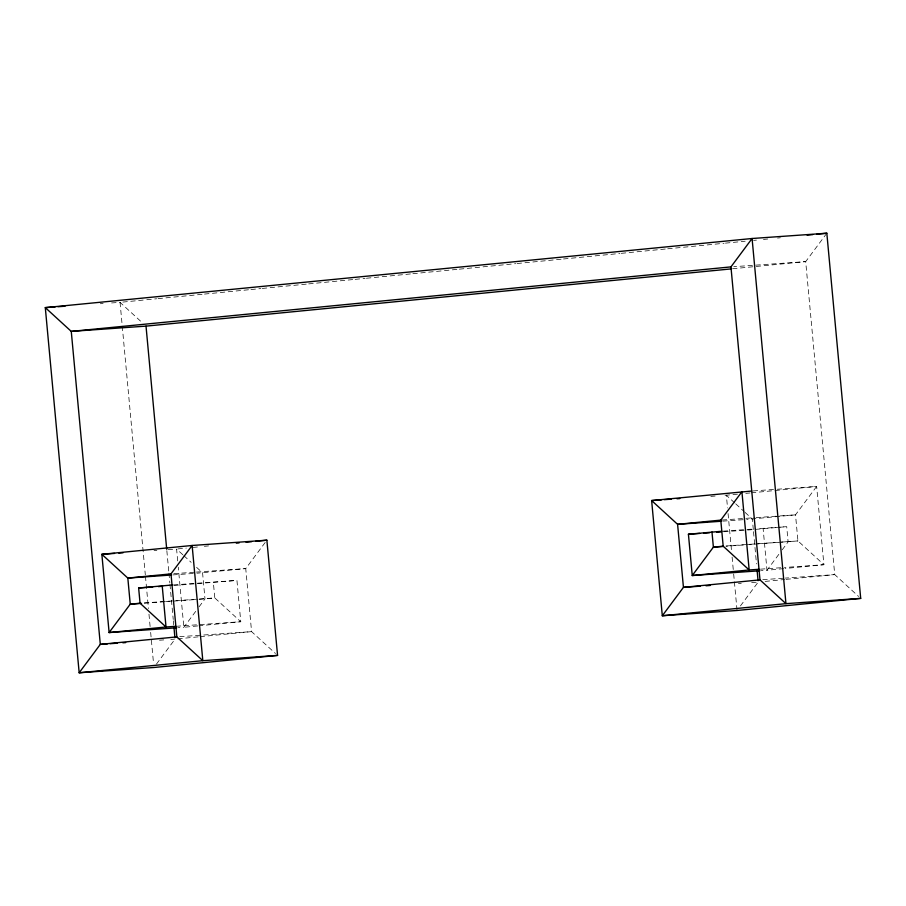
<?xml version="1.0" encoding="UTF-8"?>
<svg xmlns="http://www.w3.org/2000/svg" width="906" height="906" viewBox="0 0 906 906"><rect width="100%" height="100%" fill="white"/><g stroke="black" fill="none" stroke-linecap="round" stroke-linejoin="round"><path stroke-width="0.68" stroke-dasharray="4.53 3.4" d="M156.455 664.087L175.051 639.115L170.815 639.41M195.685 611.391L183.85 627.28L178.21 627.677M199.071 606.85L204.983 598.9L202.57 572.819L196.33 567.111M265.186 542.479L245.741 568.594L251.585 631.629L275.481 653.498M826.827 233.227L805.694 261.619L834.732 574.608L858.628 596.476M740.44 605.933L758.186 582.094L749.726 582.683M778.82 554.37L766.986 570.259L761.346 570.655M782.206 549.829L788.118 541.879L786.714 526.658L757.099 528.753M122.854 302.072L145.379 299.863M146.795 299.727L156.647 298.765M158.052 298.629L203.114 294.224M204.518 294.076L249.569 289.671M250.985 289.535L260.837 288.572M262.242 288.436L307.293 284.031M308.708 283.895L353.759 279.49M355.163 279.354L365.027 278.391M366.432 278.244L411.483 273.839M412.887 273.703L457.949 269.297M459.353 269.161L515.673 263.657M517.077 263.521L562.139 259.116M563.543 258.969L619.863 253.465M621.267 253.329L666.318 248.924M667.733 248.788L724.041 243.284M725.457 243.136L745.162 241.211M753.611 240.384L756.431 240.113M763.464 239.422L767.688 239.014M777.552 238.052L780.36 237.768M732.558 268.765L805.694 261.619L733.769 266.692M177.984 548.9L186.319 548.085M193.261 547.405L197.429 546.998M204.371 546.318L208.539 545.91M737.484 494.189L722.139 495.571M745.808 493.374L749.975 492.966M751.368 492.83L816.646 486.454L823.905 564.698L785.038 568.492M173.895 585.514L236.942 580.418L240.769 621.72L199.127 625.786M747.643 530.055L786.714 526.658M197.734 625.921L183.85 627.28L178.278 567.201M783.645 568.628L766.986 570.259L763.158 528.968M177.836 638.843L198.708 636.793M200.101 636.658L251.585 631.629L202.231 635.106M765.14 581.403L784.63 579.5M786.023 579.364L834.732 574.608L785.366 578.085M100.294 303.736L103.114 303.533M111.585 302.944L120.045 302.344L141.857 322.321M753.192 490.927L775.751 489.331M777.167 489.24L816.646 486.454L795.513 514.835L797.937 540.916L823.905 564.698L784.426 567.484M710.859 496.375L715.083 496.069M154.031 550.633L156.851 550.429M168.131 549.636L173.771 549.24M722.184 520.01L754.619 517.722M756.034 517.62L795.513 514.835L746.703 519.455M722.728 521.143L745.287 519.557M723.248 531.143L755.683 528.855M723.679 531.754L746.238 530.157M173.827 573.668L194.971 572.173M196.387 572.071L245.741 568.594L196.919 573.215M172.955 574.902L195.515 573.317M173.476 584.902L196.047 583.305M197.451 583.204L236.942 580.418M726.012 545.99L797.937 540.916L726.068 546.25M144.292 602.909L197.87 599.138M199.286 599.036L214.801 597.937L240.769 621.72L177.304 626.193M144.348 603.181L164.088 601.788M165.504 601.686L197.938 599.398M199.343 599.296L214.801 597.937L213.386 582.728M760.451 569.172L783.01 567.586M762.807 579.681L783.962 578.187M738.447 583.487L741.267 583.283M179.671 636.703L200.826 635.208M159.535 640.202L163.771 639.908M734.675 502.887L726.363 495.276L727.541 507.915M735.717 503.838L744.03 511.448M745.072 512.4L752.342 519.059L753.373 530.259M182.831 554.744L176.591 549.036L177.757 561.607M183.861 555.695L191.143 562.354M753.509 531.663L755.593 554.076M755.717 555.48L756.499 563.883M728.062 513.543L731.448 550.067M732.105 557.088L733.532 572.547M733.667 573.951L737.054 610.474M166.84 550.689L168.799 571.743M168.924 573.147L169.841 582.966M169.966 584.37L173.227 619.466M173.352 620.87L173.748 625.072M120.045 302.344L122.129 324.812M122.253 326.217L145.311 574.8M145.447 576.205L148.448 608.515M148.969 614.132L150.136 626.771M150.656 632.388L153.522 663.283"/><path stroke-width="1.36" d="M277.564 655.4L202.819 660.678L176.851 636.895L170.996 573.872L192.129 545.48L266.874 540.202L277.564 655.4L153.918 667.495L79.173 672.773L45.3 307.621L752.082 238.505L826.827 233.227L860.7 598.379L737.054 610.474L662.309 615.752L651.629 500.554L751.776 491.029M661.493 499.852L651.629 500.554L677.597 524.336L683.441 587.36L662.309 615.752L785.955 603.656L759.987 579.874L730.949 266.885L752.082 238.505L785.955 603.656L860.7 598.379M721.844 531.244L688.424 534.234L692.252 575.537L749.171 569.976L723.192 546.193L720.78 520.112L741.912 491.72L749.171 569.976L759.035 569.274M807.11 235.152L812.75 234.609M816.974 234.19L826.827 233.227M730.949 266.885L71.268 331.392L45.3 307.621L55.175 306.919M176.806 627.779L109.116 632.558L101.857 554.313L192.129 545.48L202.819 660.678L79.173 672.773L100.306 644.381L71.268 331.392L146.013 326.126L731.142 268.901M236.319 543.192L239.093 542.92M246.036 542.241L251.596 541.697M255.764 541.29L266.874 540.202M170.996 573.872L127.825 578.085L101.857 554.313L114.541 553.419M720.78 520.112L677.597 524.336L721.312 521.244M175.9 626.295L166.024 626.997L140.056 603.215L138.641 587.994L172.072 585.004M140.056 603.215L130.249 604.177L109.116 632.558L166.024 626.997L162.197 585.695M723.192 546.193L713.384 547.156L692.252 575.537L759.941 570.757M176.851 636.895L100.306 644.381L107.361 643.883M759.987 579.874L683.441 587.36L700.372 586.171M57.995 306.726L65.039 306.228M664.313 499.659L671.369 499.161M677.009 498.764L679.828 498.56M118.777 553.113L123.001 552.819M688.424 534.234L699.704 533.441M703.928 533.147L709.568 532.751M716.623 532.252L720.859 531.947M171.54 575.004L127.825 578.085L130.249 604.177L141.529 603.373M723.248 546.454L713.384 547.156L711.969 531.935M138.641 587.994L152.752 587.009M158.391 586.601L162.616 586.307M706.012 585.774L710.236 585.469M110.181 643.69L117.225 643.192M122.865 642.796L125.685 642.592M757.144 570.882L758.062 580.689M146.013 326.126L166.715 549.285M174.009 627.881L174.915 637.711"/></g></svg>
